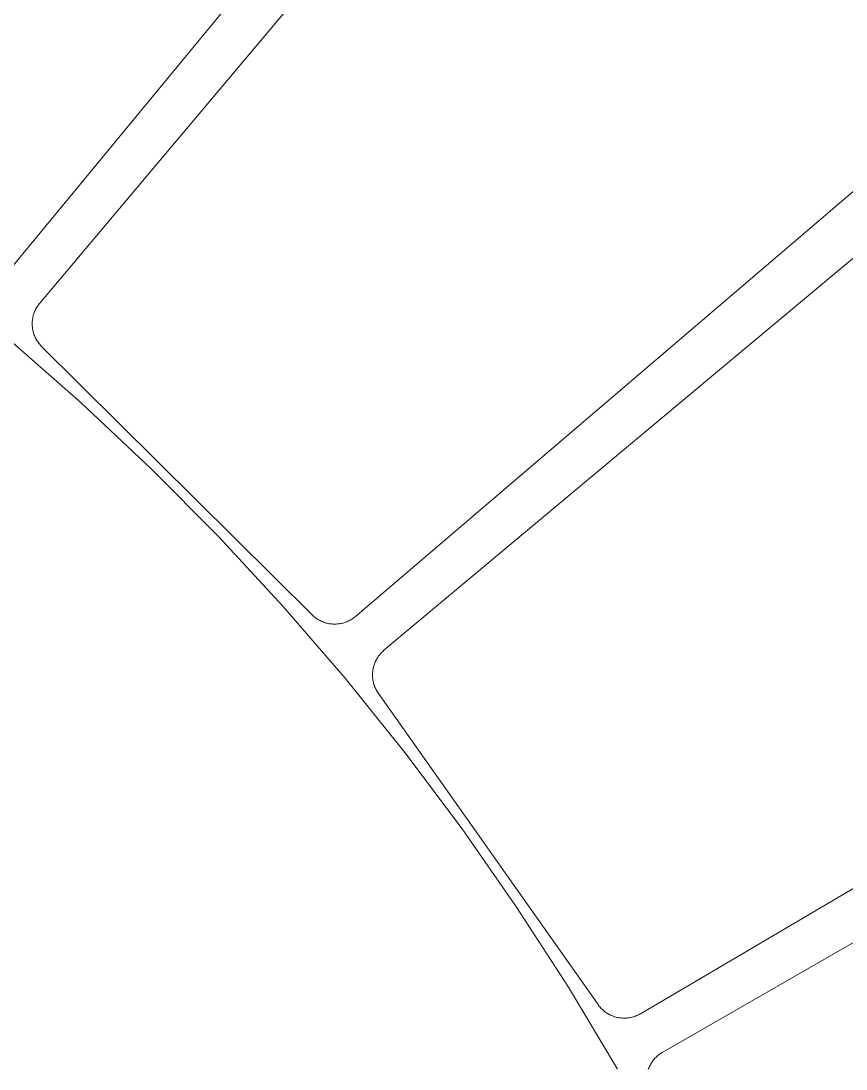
# Model space of a CAD drawing. Header units: millimetres. Extents: x -263 to 4879, y -277 to 2995.
# Drawn here: x 975.6 to 1078.7, y 715.9 to 846.9 of the extents above; entities that cross this region are included whole.
import ezdxf

# ---------------------------------------------------------------- set-up
doc = ezdxf.new("R2010")
doc.units = ezdxf.units.MM
doc.layers.add('ZANO_R', color=7, linetype='Continuous', lineweight=0)

msp = doc.modelspace()

# ---------------------------------------------------------------- linework, layer by layer
at = {"layer": 'ZANO_R'}
for p, q in [((973.69, 815.2), (1270.54, 1175.31)), ((1278.5, 1168.68), (977.95, 811.65)), ((1017.41, 772.47), (1372.28, 1075.56)), ((1378.97, 1067.66), (1020.98, 768.24)), ((1053.04, 722.8), (1455.16, 959.67)), ((1460.37, 950.72), (1055.83, 718.01)), ((977.62, 811.2), (977.55, 811.08)), ((977.7, 811.32), (977.62, 811.2)), ((977.78, 811.43), (977.7, 811.32)), ((977.86, 811.54), (977.78, 811.43)), ((977.95, 811.65), (977.86, 811.54)), ((977.1, 809.93), (977.07, 809.79)), ((977.13, 810.06), (977.1, 809.93)), ((977.17, 810.19), (977.13, 810.06)), ((977.21, 810.33), (977.17, 810.19)), ((977.25, 810.46), (977.21, 810.33)), ((977.3, 810.59), (977.25, 810.46)), ((977.36, 810.71), (977.3, 810.59)), ((977.42, 810.84), (977.36, 810.71)), ((977.48, 810.96), (977.42, 810.84)), ((977.55, 811.08), (977.48, 810.96)), ((977.02, 809.38), (977.01, 809.24)), ((977.01, 809.24), (977.01, 809.1)), ((977.01, 809.1), (977.01, 808.96)), ((977.01, 808.96), (977.02, 808.82)), ((977.03, 809.52), (977.02, 809.38)), ((977.02, 808.82), (977.03, 808.69)), ((977.05, 809.65), (977.03, 809.52)), ((977.03, 808.69), (977.04, 808.55)), ((977.04, 808.55), (977.06, 808.41)), ((977.07, 809.79), (977.05, 809.65)), ((977.06, 808.41), (977.09, 808.28)), ((977.09, 808.28), (977.12, 808.14)), ((977.12, 808.14), (977.15, 808.01)), ((977.15, 808.01), (977.19, 807.87)), ((977.19, 807.87), (977.23, 807.74)), ((977.23, 807.74), (977.28, 807.61)), ((977.28, 807.61), (977.34, 807.48)), ((977.34, 807.48), (977.39, 807.36)), ((977.39, 807.36), (977.45, 807.23)), ((977.45, 807.23), (977.52, 807.11)), ((974.2, 807.01), (983.16, 799.14)), ((977.52, 807.11), (977.59, 806.99)), ((977.59, 806.99), (977.66, 806.88)), ((977.66, 806.88), (977.74, 806.76)), ((977.74, 806.76), (977.82, 806.65)), ((977.82, 806.65), (977.91, 806.54)), ((977.91, 806.54), (978, 806.43)), ((978, 806.43), (978.09, 806.33)), ((978.09, 806.33), (978.19, 806.23)), ((978.19, 806.23), (1011.99, 772.67)), ((983.16, 799.14), (991.85, 790.98)), ((991.85, 790.98), (1000.24, 782.51)), ((1000.24, 782.51), (1008.34, 773.76)), ((1008.34, 773.76), (1016.13, 764.74)), ((1012.09, 772.58), (1011.99, 772.67)), ((1012.19, 772.49), (1012.09, 772.58)), ((1012.3, 772.4), (1012.19, 772.49)), ((1012.41, 772.31), (1012.3, 772.4)), ((1012.52, 772.23), (1012.41, 772.31)), ((1012.64, 772.15), (1012.52, 772.23)), ((1012.75, 772.08), (1012.64, 772.15)), ((1012.87, 772.01), (1012.75, 772.08)), ((1013, 771.95), (1012.87, 772.01)), ((1013.12, 771.89), (1013, 771.95)), ((1013.25, 771.83), (1013.12, 771.89)), ((1013.38, 771.78), (1013.25, 771.83)), ((1016.48, 771.88), (1016.35, 771.82)), ((1016.6, 771.94), (1016.48, 771.88)), ((1016.72, 772), (1016.6, 771.94)), ((1016.84, 772.07), (1016.72, 772)), ((1016.96, 772.14), (1016.84, 772.07)), ((1017.08, 772.22), (1016.96, 772.14)), ((1017.19, 772.3), (1017.08, 772.22)), ((1017.3, 772.38), (1017.19, 772.3)), ((1017.41, 772.47), (1017.3, 772.38)), ((1013.51, 771.73), (1013.38, 771.78)), ((1013.64, 771.69), (1013.51, 771.73)), ((1013.77, 771.65), (1013.64, 771.69)), ((1013.9, 771.62), (1013.77, 771.65)), ((1014.04, 771.59), (1013.9, 771.62)), ((1014.18, 771.56), (1014.04, 771.59)), ((1014.31, 771.54), (1014.18, 771.56)), ((1014.45, 771.53), (1014.31, 771.54)), ((1014.59, 771.52), (1014.45, 771.53)), ((1014.73, 771.51), (1014.59, 771.52)), ((1014.87, 771.51), (1014.73, 771.51)), ((1015, 771.52), (1014.87, 771.51)), ((1015.14, 771.53), (1015, 771.52)), ((1015.28, 771.54), (1015.14, 771.53)), ((1015.42, 771.56), (1015.28, 771.54)), ((1015.55, 771.58), (1015.42, 771.56)), ((1015.69, 771.61), (1015.55, 771.58)), ((1015.82, 771.64), (1015.69, 771.61)), ((1015.96, 771.68), (1015.82, 771.64)), ((1016.09, 771.72), (1015.96, 771.68)), ((1016.22, 771.77), (1016.09, 771.72)), ((1016.35, 771.82), (1016.22, 771.77)), ((1020.68, 767.95), (1020.59, 767.85)), ((1020.78, 768.05), (1020.68, 767.95)), ((1020.88, 768.15), (1020.78, 768.05)), ((1020.98, 768.24), (1020.88, 768.15)), ((1019.85, 766.69), (1019.8, 766.56)), ((1019.9, 766.81), (1019.85, 766.69)), ((1019.96, 766.94), (1019.9, 766.81)), ((1020.03, 767.06), (1019.96, 766.94)), ((1020.1, 767.18), (1020.03, 767.06)), ((1020.17, 767.3), (1020.1, 767.18)), ((1020.24, 767.42), (1020.17, 767.3)), ((1020.32, 767.53), (1020.24, 767.42)), ((1020.41, 767.64), (1020.32, 767.53)), ((1020.49, 767.75), (1020.41, 767.64)), ((1020.59, 767.85), (1020.49, 767.75)), ((1019.56, 765.48), (1019.55, 765.34)), ((1019.55, 765.34), (1019.55, 765.2)), ((1019.58, 765.62), (1019.56, 765.48)), ((1019.59, 765.76), (1019.58, 765.62)), ((1019.62, 765.89), (1019.59, 765.76)), ((1019.64, 766.03), (1019.62, 765.89)), ((1019.68, 766.16), (1019.64, 766.03)), ((1019.71, 766.3), (1019.68, 766.16)), ((1019.75, 766.43), (1019.71, 766.3)), ((1019.8, 766.56), (1019.75, 766.43)), ((1016.13, 764.74), (1023.61, 755.45)), ((1019.55, 765.2), (1019.55, 765.06)), ((1019.55, 765.06), (1019.56, 764.93)), ((1019.56, 764.93), (1019.57, 764.79)), ((1019.57, 764.79), (1019.58, 764.65)), ((1019.58, 764.65), (1019.6, 764.51)), ((1019.6, 764.51), (1019.63, 764.38)), ((1019.63, 764.38), (1019.66, 764.24)), ((1019.66, 764.24), (1019.69, 764.11)), ((1019.69, 764.11), (1019.73, 763.98)), ((1019.73, 763.98), (1019.78, 763.84)), ((1019.78, 763.84), (1019.82, 763.71)), ((1019.82, 763.71), (1019.88, 763.59)), ((1019.88, 763.59), (1019.93, 763.46)), ((1019.93, 763.46), (1019.99, 763.34)), ((1019.99, 763.34), (1020.06, 763.21)), ((1020.06, 763.21), (1020.13, 763.09)), ((1020.13, 763.09), (1020.2, 762.98)), ((1020.2, 762.98), (1020.28, 762.86)), ((1020.28, 762.86), (1047.74, 723.94)), ((1023.61, 755.45), (1030.76, 745.91)), ((1030.76, 745.91), (1037.57, 736.13)), ((1037.57, 736.13), (1044.04, 726.12)), ((1044.04, 726.12), (1050.17, 715.89)), ((1047.82, 723.83), (1047.74, 723.94)), ((1047.91, 723.72), (1047.82, 723.83)), ((1048, 723.62), (1047.91, 723.72)), ((1048.09, 723.51), (1048, 723.62)), ((1048.19, 723.41), (1048.09, 723.51)), ((1048.29, 723.32), (1048.19, 723.41)), ((1048.39, 723.23), (1048.29, 723.32)), ((1048.5, 723.14), (1048.39, 723.23)), ((1048.61, 723.05), (1048.5, 723.14)), ((1048.72, 722.97), (1048.61, 723.05)), ((1048.83, 722.89), (1048.72, 722.97)), ((1048.95, 722.82), (1048.83, 722.89)), ((1049.07, 722.75), (1048.95, 722.82)), ((1049.19, 722.69), (1049.07, 722.75)), ((1049.32, 722.62), (1049.19, 722.69)), ((1049.44, 722.57), (1049.32, 722.62)), ((1049.57, 722.52), (1049.44, 722.57)), ((1049.7, 722.47), (1049.57, 722.52)), ((1049.83, 722.43), (1049.7, 722.47)), ((1049.97, 722.39), (1049.83, 722.43)), ((1050.1, 722.35), (1049.97, 722.39)), ((1050.24, 722.32), (1050.1, 722.35)), ((1050.37, 722.3), (1050.24, 722.32)), ((1050.51, 722.28), (1050.37, 722.3)), ((1050.65, 722.27), (1050.51, 722.28)), ((1050.79, 722.26), (1050.65, 722.27)), ((1050.92, 722.25), (1050.79, 722.26)), ((1051.06, 722.25), (1050.92, 722.25)), ((1051.2, 722.25), (1051.06, 722.25)), ((1051.34, 722.26), (1051.2, 722.25)), ((1051.48, 722.28), (1051.34, 722.26)), ((1051.61, 722.29), (1051.48, 722.28)), ((1051.75, 722.32), (1051.61, 722.29)), ((1051.89, 722.35), (1051.75, 722.32)), ((1052.02, 722.38), (1051.89, 722.35)), ((1052.15, 722.42), (1052.02, 722.38)), ((1052.29, 722.46), (1052.15, 722.42)), ((1052.42, 722.5), (1052.29, 722.46)), ((1052.54, 722.56), (1052.42, 722.5)), ((1052.67, 722.61), (1052.54, 722.56)), ((1052.8, 722.67), (1052.67, 722.61)), ((1052.92, 722.73), (1052.8, 722.67)), ((1053.04, 722.8), (1052.92, 722.73)), ((1054.52, 716.8), (1054.44, 716.68)), ((1054.6, 716.91), (1054.52, 716.8)), ((1054.68, 717.02), (1054.6, 716.91)), ((1054.77, 717.13), (1054.68, 717.02)), ((1054.86, 717.23), (1054.77, 717.13)), ((1054.96, 717.33), (1054.86, 717.23)), ((1055.05, 717.43), (1054.96, 717.33)), ((1055.16, 717.53), (1055.05, 717.43)), ((1055.26, 717.62), (1055.16, 717.53)), ((1055.37, 717.7), (1055.26, 717.62)), ((1055.48, 717.79), (1055.37, 717.7)), ((1055.59, 717.87), (1055.48, 717.79)), ((1055.71, 717.94), (1055.59, 717.87)), ((1055.83, 718.01), (1055.71, 717.94)), ((1054.07, 715.94), (1054.03, 715.81)), ((1054.13, 716.07), (1054.07, 715.94)), ((1054.18, 716.2), (1054.13, 716.07)), ((1054.24, 716.32), (1054.18, 716.2)), ((1054.3, 716.44), (1054.24, 716.32)), ((1054.37, 716.57), (1054.3, 716.44)), ((1054.44, 716.68), (1054.37, 716.57))]:
    msp.add_line(p, q, dxfattribs=at)

doc.saveas('drawing.dxf')
